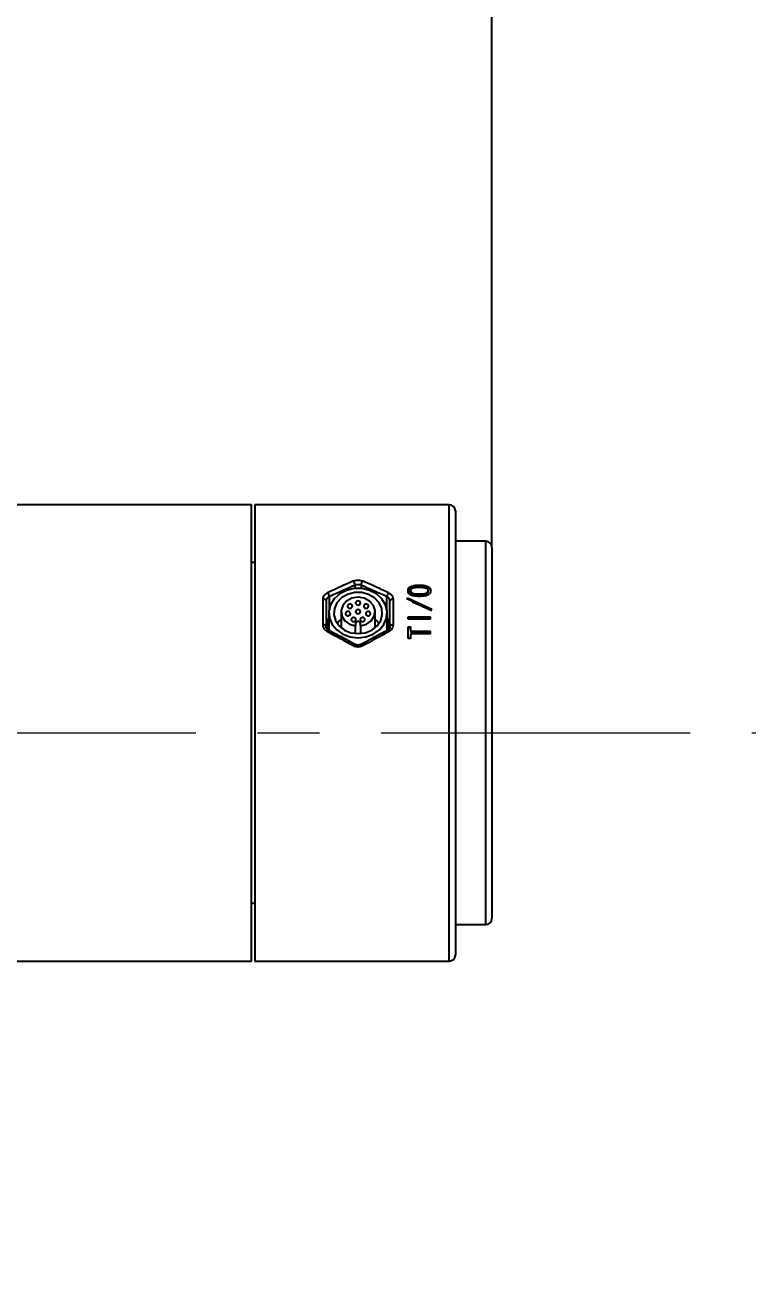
# Model space of a CAD drawing. Header units: millimetres. Extents: x 0 to 841, y 0 to 594.
# Drawn here: x 442.8 to 472.9, y 423.7 to 475.2 of the extents above; entities that cross this region are included whole.
import ezdxf

# ---------------------------------------------------------------- set-up
doc = ezdxf.new("R2010")
doc.units = ezdxf.units.MM
doc.linetypes.add('CENTERX2', pattern=[20.32, 12.7, -2.54, 2.54, -2.54])
doc.layers.add('细线层', color=7, linetype='Continuous', lineweight=25)
doc.styles.add('SLDTEXTSTYLE5', font='TXT', dxfattribs={"width": 0.605})
doc.dimstyles.new('SLDDIMSTYLE0', dxfattribs={"dimtxt": 5.5, "dimasz": 4.08, "dimexe": 0, "dimexo": 0.0625, "dimgap": 1.375, "dimtad": 2, "dimdec": 1, "dimlfac": 4, "dimrnd": 1e-09, "dimzin": 12, "dimdsep": 46, "dimtxsty": 'SLDTEXTSTYLE5', "dimsah": 1, "dimcen": 0.09, "dimadec": 0, "dimazin": 3, "dimtfac": 1, "dimtdec": 1, "dimtofl": 0, "dimtmove": 0, "dimatfit": 3, "dimfxl": 0, "dimfrac": 2, "dimtolj": 1, "dimtzin": 12, "dimarcsym": 0})
doc.dimstyles.new('SLDDIMSTYLE2', dxfattribs={"dimtxt": 5.5, "dimasz": 4.08, "dimexe": 0, "dimexo": 0.0625, "dimgap": 1.375, "dimtad": 0, "dimtih": 1, "dimtoh": 1, "dimdec": 1, "dimlfac": 4, "dimrnd": 1e-09, "dimzin": 12, "dimdsep": 46, "dimtxsty": 'SLDTEXTSTYLE5', "dimsah": 1, "dimcen": 0, "dimadec": 0, "dimazin": 3, "dimtfac": 1, "dimtdec": 1, "dimtofl": 0, "dimtmove": 0, "dimatfit": 3, "dimfxl": 0, "dimfrac": 2, "dimtolj": 1, "dimtzin": 12, "dimarcsym": 0})
doc.dimstyles.new('SLDDIMSTYLE5', dxfattribs={"dimtxt": 0.18, "dimasz": 4.08, "dimexe": 0, "dimexo": 0.0625, "dimgap": 0, "dimtad": 0, "dimtih": 1, "dimtoh": 1, "dimdec": 0, "dimrnd": 1e-09, "dimzin": 0, "dimdsep": 46, "dimtxsty": 'Standard', "dimsah": 1, "dimcen": 0.09, "dimadec": 0, "dimazin": 0, "dimtfac": 4.08, "dimtdec": 0, "dimtofl": 0, "dimtmove": 0, "dimatfit": 3, "dimfxl": 0, "dimfrac": 2, "dimtolj": 1, "dimtzin": 0, "dimarcsym": 0})

# ---------------------------------------------------------------- blocks, each defined once
blk = doc.blocks.new('_D')
at = {"layer": '细线层'}
for p, q in [((422.202, 446.122), (422.202, 484.32)), ((462.027, 453.747), (462.027, 484.32)), ((422.202, 482.32), (462.027, 482.32))]:
    blk.add_line(p, q, dxfattribs=at)
for points in [[(422.202, 482.32), (426.282, 481.812), (426.282, 482.828)], [(462.027, 482.32), (457.947, 482.828), (457.947, 481.812)]]:
    blk.add_solid(points, dxfattribs=at)
at = {"layer": '细线层', "insert": (431.287, 489.41), "char_height": 5.5, "attachment_point": 1, "style": 'SLDTEXTSTYLE5'}
blk.add_mtext('159.3', dxfattribs=at)
blk = doc.blocks.new('_D_2')
at = {"layer": '细线层'}
for p, q in [((395.878, 515.584), (433.499, 548.772)), ((433.499, 548.772), (464.489, 548.772)), ((317.044, 446.039), (395.878, 515.584))]:
    blk.add_line(p, q, dxfattribs=at)
blk.add_solid([(395.878, 515.584), (399.274, 517.902), (398.602, 518.664)], dxfattribs=at)
at = {"layer": '细线层', "char_height": 5.5, "attachment_point": 1, "style": 'SLDTEXTSTYLE5'}
for s, insert in [('S', (435.087, 555.862)), ('R420.5', (440.129, 555.862))]:
    blk.add_mtext(s, dxfattribs=dict(at, insert=insert))

msp = doc.modelspace()

# ---------------------------------------------------------------- linework, layer by layer
at = {"color": 7, "linetype": 'Continuous', "lineweight": 25}
for p, q in [((452.152, 436.747), (452.152, 455.497)), ((460.277, 455.497), (452.277, 455.497)), ((452.277, 455.497), (452.277, 436.747)), ((460.527, 455.247), (460.527, 436.997)), ((461.777, 453.997), (460.527, 453.997)), ((462.027, 453.747), (462.027, 438.497)), ((452.277, 453.122), (452.152, 453.122)), ((458.58, 451.969), (458.58, 451.906)), ((458.681, 451.906), (458.681, 451.969)), ((459.043, 452.194), (459.043, 452.13)), ((459.41, 451.906), (459.41, 451.969)), ((459.511, 451.969), (459.511, 451.906)), ((455.089, 450.565), (455.089, 451.619)), ((455.214, 451.546), (455.214, 450.506)), ((457.839, 450.506), (457.839, 451.546)), ((457.964, 451.619), (457.964, 450.565)), ((458.527, 451.626), (458.559, 451.669)), ((459.532, 451.16), (458.527, 451.626)), ((458.559, 451.669), (459.564, 451.204)), ((458.559, 451.669), (458.559, 451.61)), ((458.766, 451.515), (459.564, 451.15)), ((459.043, 451.774), (459.043, 451.835)), ((455.329, 451.05), (455.329, 450.332)), ((455.827, 451.103), (455.827, 450.445)), ((457.227, 450.445), (457.227, 451.103)), ((457.724, 450.334), (457.724, 451.05)), ((459.564, 451.204), (459.532, 451.16)), ((455.277, 450.798), (455.329, 450.824)), ((455.277, 450.373), (455.277, 450.798)), ((456.427, 450.616), (456.427, 450.516)), ((456.427, 450.207), (456.427, 450.516)), ((456.627, 450.516), (456.627, 450.616)), ((456.627, 450.516), (456.627, 450.207)), ((457.724, 450.824), (457.777, 450.798)), ((457.777, 450.798), (457.777, 450.373)), ((458.591, 450.897), (459.5, 450.897)), ((458.591, 450.791), (458.591, 450.897)), ((458.591, 450.846), (459.5, 450.846)), ((459.5, 450.791), (458.591, 450.791)), ((458.591, 450.488), (458.692, 450.488)), ((458.591, 449.996), (458.591, 450.488)), ((458.591, 450.442), (458.692, 450.442)), ((458.692, 450.299), (458.692, 450.488)), ((459.5, 450.791), (459.5, 450.897)), ((457.719, 450.327), (457.719, 450.327)), ((458.692, 449.996), (458.591, 449.996)), ((458.692, 450.299), (459.5, 450.299)), ((458.692, 450.299), (458.692, 450.254)), ((458.692, 450.254), (459.5, 450.254)), ((458.692, 449.996), (458.692, 450.189)), ((459.5, 450.189), (458.692, 450.189)), ((459.5, 450.189), (459.5, 450.299)), ((452.152, 439.122), (452.277, 439.122)), ((460.527, 438.247), (461.777, 438.247)), ((452.277, 436.747), (460.277, 436.747))]:
    msp.add_line(p, q, dxfattribs=at)
at = {"color": 8, "linetype": 'Continuous', "lineweight": 25}
for p, q in [((460.277, 436.747), (460.277, 455.497)), ((461.777, 438.247), (461.777, 453.997)), ((456.402, 452.059), (456.402, 452.19)), ((456.652, 452.19), (456.652, 452.059)), ((455.339, 451.714), (455.339, 451.181)), ((457.714, 451.181), (457.714, 451.714))]:
    msp.add_line(p, q, dxfattribs=at)
at = {"color": 7, "linetype": 'Continuous', "lineweight": 25, "flags": 128}
for points in [[(456.527, 450.035), (456.85, 450.073), (457.149, 450.183), (457.402, 450.358), (457.59, 450.583), (457.699, 450.844), (457.722, 451.119), (457.655, 451.39), (457.505, 451.635), (457.283, 451.837), (457.004, 451.98), (456.69, 452.055), (456.364, 452.055), (456.05, 451.98), (455.771, 451.837), (455.548, 451.635), (455.398, 451.39), (455.332, 451.119), (455.354, 450.844), (455.464, 450.583), (455.652, 450.358), (455.905, 450.183), (456.204, 450.073), (456.527, 450.035)], [(455.214, 451.546), (455.212, 451.56), (455.205, 451.574), (455.193, 451.586), (455.178, 451.597), (455.159, 451.607), (455.137, 451.613), (455.114, 451.617), (455.089, 451.619)], [(456.527, 450.203), (456.822, 450.24), (457.09, 450.35), (457.309, 450.522), (457.458, 450.74), (457.524, 450.987), (457.502, 451.238), (457.393, 451.474), (457.207, 451.671), (456.961, 451.813), (456.676, 451.888), (456.378, 451.888), (456.093, 451.813), (455.847, 451.671), (455.661, 451.474), (455.552, 451.238), (455.53, 450.987), (455.596, 450.74), (455.745, 450.522), (455.963, 450.35), (456.232, 450.24), (456.527, 450.203)], [(456.627, 450.516), (456.873, 450.588), (457.072, 450.731), (457.195, 450.926), (457.225, 451.146), (457.158, 451.359), (457.004, 451.537), (456.783, 451.655), (456.527, 451.696), (456.271, 451.655), (456.05, 451.537), (455.895, 451.359), (455.829, 451.146), (455.859, 450.926), (455.982, 450.731), (456.18, 450.588), (456.427, 450.516)], [(456.527, 451.378), (456.565, 451.385), (456.598, 451.403), (456.619, 451.431), (456.627, 451.463), (456.619, 451.496), (456.598, 451.523), (456.565, 451.541), (456.527, 451.548), (456.489, 451.541), (456.456, 451.523), (456.434, 451.496), (456.427, 451.463), (456.434, 451.431), (456.456, 451.403), (456.489, 451.385), (456.527, 451.378)], [(457.964, 451.619), (457.94, 451.617), (457.916, 451.613), (457.895, 451.607), (457.876, 451.597), (457.86, 451.586), (457.849, 451.574), (457.842, 451.56), (457.839, 451.546)], [(456.21, 451.042), (456.194, 451.072), (456.166, 451.095), (456.129, 451.106), (456.09, 451.106), (456.055, 451.092), (456.028, 451.068), (456.014, 451.037), (456.015, 451.004), (456.031, 450.974), (456.059, 450.951), (456.096, 450.939), (456.135, 450.94), (456.17, 450.954), (456.197, 450.978), (456.211, 451.009), (456.21, 451.042)], [(456.273, 451.275), (456.291, 451.304), (456.294, 451.337), (456.282, 451.369), (456.257, 451.394), (456.222, 451.409), (456.183, 451.412), (456.146, 451.402), (456.116, 451.38), (456.098, 451.351), (456.095, 451.318), (456.107, 451.287), (456.132, 451.261), (456.167, 451.246), (456.206, 451.243), (456.243, 451.253), (456.273, 451.275)], [(456.527, 451.018), (456.565, 451.025), (456.598, 451.043), (456.619, 451.071), (456.627, 451.103), (456.619, 451.136), (456.598, 451.163), (456.565, 451.181), (456.527, 451.188), (456.489, 451.181), (456.456, 451.163), (456.434, 451.136), (456.427, 451.103), (456.434, 451.071), (456.456, 451.043), (456.489, 451.025), (456.527, 451.018)], [(456.781, 451.275), (456.811, 451.253), (456.848, 451.243), (456.887, 451.246), (456.921, 451.261), (456.947, 451.287), (456.958, 451.318), (456.955, 451.351), (456.937, 451.38), (456.907, 451.402), (456.87, 451.412), (456.831, 451.409), (456.797, 451.394), (456.772, 451.369), (456.76, 451.337), (456.763, 451.304), (456.781, 451.275)], [(456.844, 451.042), (456.843, 451.009), (456.856, 450.978), (456.883, 450.954), (456.919, 450.94), (456.958, 450.939), (456.994, 450.951), (457.023, 450.974), (457.039, 451.004), (457.04, 451.037), (457.026, 451.068), (456.999, 451.092), (456.963, 451.106), (456.924, 451.106), (456.888, 451.095), (456.86, 451.072), (456.844, 451.042)], [(455.214, 450.506), (455.212, 450.518), (455.205, 450.529), (455.193, 450.539), (455.178, 450.548), (455.159, 450.555), (455.137, 450.561), (455.114, 450.564), (455.089, 450.565)], [(455.827, 450.792), (455.745, 450.715), (455.666, 450.618)], [(456.386, 450.855), (456.348, 450.863), (456.309, 450.859), (456.276, 450.842), (456.252, 450.815), (456.243, 450.783), (456.248, 450.751), (456.268, 450.722), (456.299, 450.702), (456.337, 450.694), (456.375, 450.699), (456.409, 450.716), (456.432, 450.742), (456.442, 450.774), (456.437, 450.807), (456.417, 450.835), (456.386, 450.855)], [(456.668, 450.855), (456.637, 450.835), (456.617, 450.807), (456.611, 450.774), (456.621, 450.742), (456.645, 450.716), (456.678, 450.699), (456.717, 450.694), (456.755, 450.702), (456.786, 450.722), (456.806, 450.751), (456.811, 450.783), (456.801, 450.815), (456.778, 450.842), (456.744, 450.859), (456.706, 450.863), (456.668, 450.855)], [(457.387, 450.618), (457.309, 450.715), (457.227, 450.792)], [(457.964, 450.565), (457.94, 450.564), (457.916, 450.561), (457.895, 450.555), (457.876, 450.548), (457.86, 450.539), (457.849, 450.529), (457.842, 450.518), (457.839, 450.506)]]:
    msp.add_lwpolyline(points, dxfattribs=at)
at = {"color": 8, "linetype": 'Continuous', "lineweight": 25, "flags": 128}
for points in [[(455.335, 450.327), (455.331, 450.328), (455.323, 450.325), (455.313, 450.318), (455.302, 450.306), (455.29, 450.291), (455.277, 450.272)], [(457.719, 450.327), (457.723, 450.328), (457.731, 450.325), (457.74, 450.318), (457.752, 450.306), (457.764, 450.291), (457.777, 450.272)]]:
    msp.add_lwpolyline(points, dxfattribs=at)
at = {"color": 7, "linetype": 'Continuous', "lineweight": 25}
for centre, radius, start, end in [((460.277, 455.247), 0.25, 0, 90), ((461.777, 453.747), 0.25, 0, 90), ((456.114, 452.186), 0.288, 0.8298, 38.487), ((456.94, 452.186), 0.288, 141.513, 179.1702), ((455.03, 451.696), 0.31, 3.4717, 37.2226), ((458.023, 451.696), 0.31, 142.7774, 176.5283), ((455.414, 450.421), 0.201, 133.1606, 166.4659), ((456.527, 450.602), 0.101, 7.6383, 172.3617), ((457.639, 450.421), 0.202, 12.9015, 46.7542), ((461.777, 438.497), 0.25, 270, 0), ((460.277, 436.997), 0.25, 270, 0)]:
    msp.add_arc(centre, radius, start, end, dxfattribs=at)
at = {"color": 8, "linetype": 'Continuous', "lineweight": 25}
for centre, start, end in [((456.442, 449.662), 113.0736, 159.4684), ((456.612, 449.662), 20.5316, 66.9264)]:
    msp.add_arc(centre, 0.109, start, end, dxfattribs=at)
at = {"color": 7, "linetype": 'Continuous', "lineweight": 25}
for centre, major_axis, ratio, start_param, end_param in [((453.652, 446.122), (15.884, 8.525), 0.245548, 1.271223, 1.338162), ((453.714, 446.031), (15.89, 8.4), 0.243716, 1.274122, 1.341061), ((459.339, 446.031), (15.89, -8.4), 0.243716, 1.800532, 1.867471), ((459.402, 446.122), (15.884, -8.525), 0.245548, 1.80343, 1.87037), ((453.652, 446.122), (15.884, -8.525), 0.245548, 1.533289, 1.600228), ((459.402, 446.122), (15.884, 8.525), 0.245548, 1.541365, 1.608304)]:
    msp.add_ellipse(centre, major_axis=major_axis, ratio=ratio, start_param=start_param, end_param=end_param, dxfattribs=at)
for points, knots in [([(452.152, 455.497), (451.749, 455.497), (450.906, 455.497), (449.646, 455.497), (448.409, 455.497), (447.255, 455.496), (446.178, 455.496), (445.009, 455.496), (443.772, 455.496), (442.492, 455.496), (441.369, 455.495), (440.329, 455.495), (439.404, 455.495), (438.61, 455.496), (437.858, 455.496), (437.092, 455.496), (436.279, 455.496), (435.633, 455.496), (435.07, 455.497), (434.516, 455.497), (433.811, 455.497), (432.994, 455.497), (432.153, 455.498), (431.308, 455.498), (430.143, 455.498), (428.63, 455.498), (426.9, 455.497), (425.508, 455.497), (424.472, 455.496), (423.731, 455.496), (423.109, 455.496), (422.686, 455.495), (422.526, 455.495), (422.552, 455.494), (422.556, 455.494)], [0, 0, 0, 0, 0.036672, 0.076873, 0.114802, 0.149432, 0.182083, 0.213012, 0.255922, 0.294868, 0.32971, 0.36076, 0.396456, 0.425693, 0.449315, 0.486667, 0.525371, 0.56142, 0.577166, 0.593073, 0.616071, 0.642292, 0.667311, 0.692744, 0.719387, 0.773634, 0.830981, 0.877214, 0.90105, 0.924772, 0.949053, 0.973611, 0.996377, 1, 1, 1, 1]), ([(456.339, 452.365), (456.377, 452.378), (456.453, 452.405), (456.582, 452.405), (456.668, 452.385), (456.709, 452.367), (456.714, 452.365)], [0, 0, 0, 0, 0.318535, 0.636604, 0.953607, 1, 1, 1, 1]), ([(456.652, 452.19), (456.648, 452.191), (456.621, 452.202), (456.563, 452.215), (456.478, 452.214), (456.427, 452.198), (456.402, 452.19)], [0, 0, 0, 0, 0.04645, 0.363449, 0.681415, 1, 1, 1, 1]), ([(458.58, 451.969), (458.582, 451.989), (458.585, 452.029), (458.617, 452.085), (458.67, 452.13), (458.76, 452.17), (458.888, 452.191), (458.991, 452.193), (459.043, 452.194)], [0, 0, 0, 0, 0.12499, 0.249792, 0.374644, 0.49958, 0.749481, 1, 1, 1, 1]), ([(458.58, 451.906), (458.582, 451.926), (458.585, 451.966), (458.617, 452.021), (458.67, 452.066), (458.805, 452.126), (458.937, 452.128), (459.043, 452.13)], [0, 0, 0, 0, 0.124423, 0.24885, 0.37372, 0.499049, 1, 1, 1, 1]), ([(459.043, 451.733), (458.991, 451.734), (458.887, 451.736), (458.759, 451.76), (458.669, 451.803), (458.617, 451.85), (458.585, 451.908), (458.582, 451.948), (458.58, 451.969)], [0, 0, 0, 0, 0.250533, 0.50034, 0.625288, 0.750192, 0.874998, 1, 1, 1, 1]), ([(459.043, 452.097), (458.969, 452.096), (458.877, 452.095), (458.77, 452.071), (458.724, 452.046), (458.695, 452.017), (458.683, 451.99), (458.682, 451.976), (458.681, 451.969)], [0, 0, 0, 0, 0.500335, 0.625487, 0.750311, 0.874919, 0.937456, 1, 1, 1, 1]), ([(458.681, 451.969), (458.681, 451.965), (458.681, 451.958), (458.685, 451.943), (458.695, 451.919), (458.724, 451.89), (458.768, 451.863), (458.875, 451.836), (458.968, 451.835), (459.043, 451.835)], [0, 0, 0, 0, 0.031328, 0.062639, 0.12518, 0.249839, 0.374687, 0.499789, 1, 1, 1, 1]), ([(459.043, 452.194), (459.149, 452.192), (459.282, 452.19), (459.419, 452.13), (459.472, 452.085), (459.506, 452.03), (459.509, 451.989), (459.511, 451.969)], [0, 0, 0, 0, 0.499247, 0.624911, 0.750602, 0.874, 1, 1, 1, 1]), ([(459.043, 452.13), (459.149, 452.128), (459.282, 452.125), (459.418, 452.066), (459.472, 452.022), (459.506, 451.967), (459.509, 451.926), (459.511, 451.906)], [0, 0, 0, 0, 0.500935, 0.626461, 0.751975, 0.874983, 1, 1, 1, 1]), ([(459.41, 451.969), (459.41, 451.972), (459.409, 451.979), (459.406, 451.994), (459.395, 452.018), (459.365, 452.046), (459.318, 452.07), (459.211, 452.095), (459.117, 452.096), (459.043, 452.097)], [0, 0, 0, 0, 0.031328, 0.062634, 0.125157, 0.249775, 0.374642, 0.499762, 1, 1, 1, 1]), ([(459.511, 451.969), (459.509, 451.948), (459.506, 451.907), (459.472, 451.85), (459.419, 451.803), (459.329, 451.76), (459.199, 451.736), (459.095, 451.734), (459.043, 451.733)], [0, 0, 0, 0, 0.125008, 0.249786, 0.374699, 0.499673, 0.749493, 1, 1, 1, 1]), ([(459.043, 451.835), (459.118, 451.835), (459.212, 451.836), (459.32, 451.863), (459.366, 451.89), (459.395, 451.919), (459.408, 451.947), (459.409, 451.961), (459.41, 451.969)], [0, 0, 0, 0, 0.500191, 0.62531, 0.750199, 0.874912, 0.937439, 1, 1, 1, 1]), ([(455.089, 451.619), (455.094, 451.653), (455.102, 451.722), (455.167, 451.818), (455.239, 451.861), (455.277, 451.883)], [0, 0, 0, 0, 0.3242543, 0.6476025, 1, 1, 1, 1]), ([(455.339, 451.714), (455.327, 451.708), (455.301, 451.695), (455.269, 451.67), (455.245, 451.642), (455.228, 451.612), (455.216, 451.579), (455.215, 451.557), (455.214, 451.546)], [0, 0, 0, 0, 0.173776, 0.353702, 0.513002, 0.676894, 0.836157, 1, 1, 1, 1]), ([(457.839, 451.546), (457.836, 451.57), (457.829, 451.617), (457.783, 451.676), (457.737, 451.702), (457.714, 451.714)], [0, 0, 0, 0, 0.3551, 0.677699, 1, 1, 1, 1]), ([(457.777, 451.883), (457.811, 451.863), (457.88, 451.823), (457.949, 451.729), (457.959, 451.657), (457.964, 451.619)], [0, 0, 0, 0, 0.3212152, 0.643777, 1, 1, 1, 1]), ([(458.681, 451.906), (458.681, 451.903), (458.681, 451.896), (458.685, 451.881), (458.695, 451.857), (458.724, 451.828), (458.769, 451.802), (458.875, 451.775), (458.968, 451.774), (459.043, 451.774)], [0, 0, 0, 0, 0.031081, 0.062159, 0.124273, 0.248406, 0.37314, 0.498438, 1, 1, 1, 1]), ([(459.043, 451.774), (459.118, 451.774), (459.212, 451.775), (459.32, 451.802), (459.365, 451.828), (459.395, 451.857), (459.408, 451.885), (459.409, 451.899), (459.41, 451.906)], [0, 0, 0, 0, 0.501516, 0.626827, 0.751613, 0.875816, 0.93792, 1, 1, 1, 1]), ([(455.277, 450.272), (455.242, 450.294), (455.174, 450.34), (455.104, 450.445), (455.094, 450.524), (455.089, 450.565)], [0, 0, 0, 0, 0.321191, 0.643777, 1, 1, 1, 1]), ([(455.335, 450.329), (455.328, 450.332), (455.295, 450.348), (455.251, 450.393), (455.217, 450.453), (455.218, 450.491), (455.219, 450.506)], [0, 0, 0, 0, 0.091164, 0.422123, 0.772382, 1, 1, 1, 1]), ([(457.838, 450.504), (457.838, 450.499), (457.84, 450.469), (457.818, 450.415), (457.773, 450.358), (457.732, 450.337), (457.717, 450.33)], [0, 0, 0, 0, 0.084409, 0.465981, 0.811339, 1, 1, 1, 1]), ([(457.964, 450.565), (457.96, 450.528), (457.952, 450.452), (457.886, 450.345), (457.814, 450.297), (457.777, 450.272)], [0, 0, 0, 0, 0.324255, 0.647604, 1, 1, 1, 1]), ([(456.399, 449.762), (456.31, 449.81), (455.956, 450.002), (455.601, 450.188), (455.335, 450.327)], [0, 0, 0, 0, 0.249346, 1, 1, 1, 1]), ([(457.719, 450.327), (457.63, 450.281), (457.275, 450.096), (456.92, 449.905), (456.655, 449.762)], [0, 0, 0, 0, 0.250619, 1, 1, 1, 1]), ([(456.714, 449.7), (456.676, 449.684), (456.6, 449.651), (456.472, 449.65), (456.386, 449.676), (456.345, 449.697), (456.339, 449.7)], [0, 0, 0, 0, 0.318536, 0.636568, 0.95361, 1, 1, 1, 1]), ([(456.654, 449.764), (456.647, 449.76), (456.615, 449.741), (456.546, 449.727), (456.462, 449.732), (456.418, 449.756), (456.4, 449.765)], [0, 0, 0, 0, 0.092855, 0.431535, 0.765424, 1, 1, 1, 1]), ([(422.531, 436.751), (422.547, 436.75), (422.578, 436.75), (422.866, 436.749), (423.246, 436.749), (423.676, 436.749), (424.139, 436.749), (424.647, 436.748), (425.429, 436.748), (426.499, 436.748), (427.889, 436.747), (429.34, 436.747), (430.615, 436.747), (431.641, 436.747), (432.466, 436.747), (433.233, 436.747), (433.961, 436.748), (434.602, 436.748), (435.157, 436.748), (435.595, 436.748), (436.011, 436.748), (436.429, 436.749), (436.868, 436.749), (437.416, 436.749), (438.179, 436.749), (439.122, 436.749), (440.222, 436.749), (441.427, 436.749), (442.841, 436.749), (444.167, 436.749), (445.355, 436.749), (446.369, 436.748), (447.433, 436.748), (448.564, 436.748), (449.762, 436.748), (450.969, 436.747), (451.771, 436.747), (452.152, 436.747)], [0, 0, 0, 0, 0.0223768, 0.043396, 0.0619517, 0.0783403, 0.0930265, 0.1085098, 0.1256436, 0.1637375, 0.2057415, 0.2517882, 0.2955927, 0.3214722, 0.3449663, 0.3703751, 0.3910091, 0.4109505, 0.429597, 0.4459091, 0.4666346, 0.4859008, 0.5037598, 0.5273055, 0.5593104, 0.5998073, 0.6349223, 0.6739914, 0.7172091, 0.7649303, 0.7941366, 0.8248394, 0.8568599, 0.8906074, 0.9273005, 0.9654936, 1, 1, 1, 1])]:
    msp.add_open_spline(points, degree=3, knots=knots, dxfattribs=at)
at = {"layer": '细线层', "linetype": 'CENTERX2', "lineweight": 18}
msp.add_line((294.917, 446.122), (472.884, 446.122), dxfattribs=at)

# ---------------------------------------------------------------- dimensions: what is measured, and where the dimension line sits
at = {"layer": '细线层'}
dim = msp.add_radius_dim(center=(317.044, 446.039), mpoint=(395.878, 515.584), text='S<>', dimstyle='SLDDIMSTYLE2', dxfattribs=at)
dim.commit()
dim.dimension.update_dxf_attribs({"geometry": '_D_2', "text_midpoint": (449.788, 552.993), "dimtype": 164})
dim = msp.add_linear_dim(base=(462.027, 482.32), p1=(422.202, 446.122), p2=(462.027, 453.747), angle=0, dimstyle='SLDDIMSTYLE0', dxfattribs=at)
dim.commit()
dim.dimension.update_dxf_attribs({"geometry": '_D', "text_midpoint": (440.74, 482.32), "dimtype": 160})

# ---------------------------------------------------------------- leaders
msp.add_leader([(422.202, 446.122), (465.512, 377.289)], dimstyle='SLDDIMSTYLE5', dxfattribs=at)

doc.saveas('drawing.dxf')
